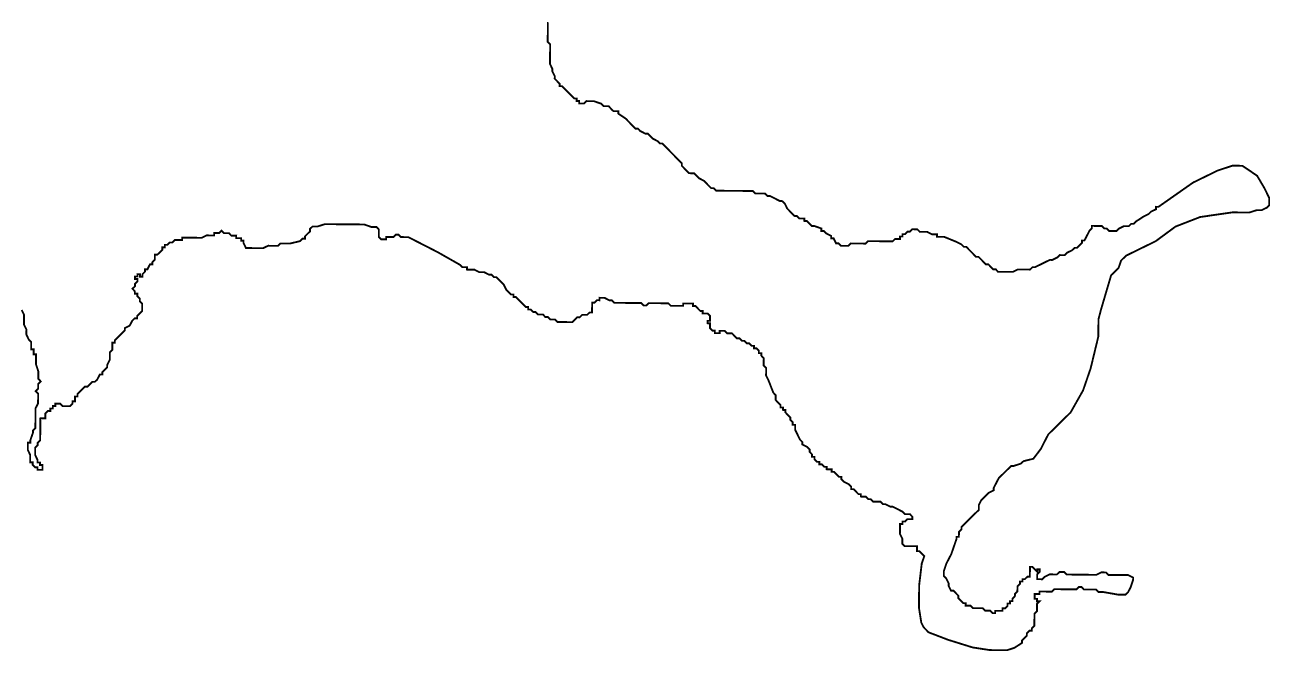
# Model space of a CAD drawing. Header units: metres. Extents: x 290190 to 339802, y 1811045 to 1991312.
# Drawn here: x 320579 to 322619, y 1883341 to 1884368 of the extents above; entities that cross this region are included whole.
import ezdxf

# ---------------------------------------------------------------- set-up
doc = ezdxf.new("R2010")
doc.units = ezdxf.units.M
doc.header["$MEASUREMENT"] = 0
doc.layers.add('HAZARDS LINE', color=1, linetype='Continuous')

msp = doc.modelspace()

# ---------------------------------------------------------------- linework, layer by layer
at = {"layer": 'HAZARDS LINE', "lineweight": 18}
msp.add_lwpolyline([(320574.2, 1883900.1, 3.02, 3.02, 0), (320578.1, 1883892, 3.02, 3.02, 0), (320578.1, 1883884, 3.02, 3.02, 0), (320578, 1883875.9, 3.02, 3.02, 0), (320582, 1883867.8, 3.02, 3.02, 0), (320581.9, 1883863.8, 3.02, 3.02, 0), (320581.9, 1883859.8, 3.02, 3.02, 0), (320585.8, 1883851.7, 3.02, 3.02, 0), (320589.8, 1883847.6, 3.02, 3.02, 0), (320589.8, 1883839.5, 3.02, 3.02, 0), (320589.7, 1883835.5, 3.02, 3.02, 0), (320593.8, 1883835.5, 3.02, 3.02, 0), (320593.7, 1883827.4, 3.02, 3.02, 0), (320597.7, 1883827.4, 3.02, 3.02, 0), (320597.7, 1883823.4, 3.02, 3.02, 0), (320597.6, 1883819.3, 3.02, 3.02, 0), (320597.6, 1883811.3, 3.02, 3.02, 0), (320601.5, 1883799.2, 3.02, 3.02, 0), (320601.5, 1883795.1, 3.02, 3.02, 0), (320601.4, 1883787.1, 3.02, 3.02, 0), (320605.4, 1883783, 3.02, 3.02, 0), (320601.3, 1883779, 3.02, 3.02, 0), (320601.3, 1883775, 3.02, 3.02, 0), (320601.3, 1883771, 3.02, 3.02, 0), (320597.2, 1883767, 3.02, 3.02, 0), (320601.2, 1883762.9, 3.02, 3.02, 0), (320601.1, 1883754.8, 3.02, 3.02, 0), (320601, 1883746.8, 3.02, 3.02, 0), (320596.9, 1883738.8, 3.02, 3.02, 0), (320596.9, 1883730.7, 3.02, 3.02, 0), (320596.8, 1883726.7, 3.02, 3.02, 0), (320596.8, 1883722.6, 3.02, 3.02, 0), (320596.8, 1883718.6, 3.02, 3.02, 0), (320596.7, 1883714.6, 3.02, 3.02, 0), (320596.7, 1883710.6, 3.02, 3.02, 0), (320596.7, 1883706.5, 3.02, 3.02, 0), (320592.6, 1883702.5, 3.02, 3.02, 0), (320592.6, 1883698.5, 3.02, 3.02, 0), (320588.4, 1883686.5, 3.02, 3.02, 0), (320588.4, 1883682.4, 3.02, 3.02, 0), (320584.4, 1883682.5, 3.02, 3.02, 0), (320584.3, 1883674.4, 3.02, 3.02, 0), (320584.3, 1883670.4, 3.02, 3.02, 0), (320588.2, 1883662.3, 3.02, 3.02, 0), (320588.2, 1883658.3, 3.02, 3.02, 0), (320588.2, 1883654.2, 3.02, 3.02, 0), (320588.1, 1883650.2, 3.02, 3.02, 0), (320592.2, 1883650.2, 3.02, 3.02, 0), (320592.1, 1883646.1, 3.02, 3.02, 0), (320596.1, 1883642.1, 3.02, 3.02, 0), (320600.1, 1883642, 3.02, 3.02, 0), (320600.1, 1883638, 3.02, 3.02, 0), (320604.1, 1883638, 3.02, 3.02, 0), (320608.2, 1883637.9, 3.02, 3.02, 0), (320608.2, 1883642, 3.02, 3.02, 0), (320608.2, 1883646, 3.02, 3.02, 0), (320604.2, 1883646, 3.02, 3.02, 0), (320604.2, 1883650.1, 3.02, 3.02, 0), (320600.2, 1883650.1, 3.02, 3.02, 0), (320600.2, 1883654.1, 3.02, 3.02, 0), (320596.3, 1883662.2, 3.02, 3.02, 0), (320596.3, 1883666.3, 3.02, 3.02, 0), (320596.4, 1883670.3, 3.02, 3.02, 0), (320596.4, 1883674.3, 3.02, 3.02, 0), (320600.5, 1883678.3, 3.02, 3.02, 0), (320600.5, 1883682.3, 3.02, 3.02, 0), (320604.5, 1883686.3, 3.02, 3.02, 0), (320604.6, 1883690.4, 3.02, 3.02, 0), (320604.6, 1883694.4, 3.02, 3.02, 0), (320604.7, 1883698.4, 3.02, 3.02, 0), (320604.7, 1883702.4, 3.02, 3.02, 0), (320604.7, 1883706.5, 3.02, 3.02, 0), (320604.8, 1883710.5, 3.02, 3.02, 0), (320604.8, 1883714.5, 3.02, 3.02, 0), (320604.8, 1883718.5, 3.02, 3.02, 0), (320604.9, 1883722.6, 3.02, 3.02, 0), (320608.9, 1883722.5, 3.02, 3.02, 0), (320612.9, 1883722.5, 3.02, 3.02, 0), (320613, 1883726.5, 3.02, 3.02, 0), (320613, 1883730.6, 3.02, 3.02, 0), (320617.1, 1883734.6, 3.02, 3.02, 0), (320621.1, 1883734.5, 3.02, 3.02, 0), (320621.1, 1883738.6, 3.02, 3.02, 0), (320625.1, 1883738.5, 3.02, 3.02, 0), (320625.2, 1883742.5, 3.02, 3.02, 0), (320629.2, 1883742.5, 3.02, 3.02, 0), (320629.2, 1883746.5, 3.02, 3.02, 0), (320633.3, 1883746.5, 3.02, 3.02, 0), (320637.3, 1883746.5, 3.02, 3.02, 0), (320641.3, 1883742.4, 3.02, 3.02, 0), (320645.3, 1883742.4, 3.02, 3.02, 0), (320649.3, 1883742.3, 3.02, 3.02, 0), (320653.4, 1883742.3, 3.02, 3.02, 0), (320657.4, 1883746.3, 3.02, 3.02, 0), (320657.5, 1883750.3, 3.02, 3.02, 0), (320661.5, 1883750.3, 3.02, 3.02, 0), (320661.5, 1883754.3, 3.02, 3.02, 0), (320661.6, 1883758.3, 3.02, 3.02, 0), (320665.6, 1883758.3, 3.02, 3.02, 0), (320665.6, 1883762.3, 3.02, 3.02, 0), (320669.7, 1883766.3, 3.02, 3.02, 0), (320673.8, 1883770.3, 3.02, 3.02, 0), (320677.8, 1883774.3, 3.02, 3.02, 0), (320681.8, 1883774.3, 3.02, 3.02, 0), (320685.9, 1883778.3, 3.02, 3.02, 0), (320690, 1883782.3, 3.02, 3.02, 0), (320694, 1883782.2, 3.02, 3.02, 0), (320698.1, 1883786.2, 3.02, 3.02, 0), (320702.2, 1883794.2, 3.02, 3.02, 0), (320706.2, 1883794.2, 3.02, 3.02, 0), (320706.2, 1883798.2, 3.02, 3.02, 0), (320710.3, 1883802.2, 3.02, 3.02, 0), (320714.3, 1883806.2, 3.02, 3.02, 0), (320714.4, 1883810.3, 3.02, 3.02, 0), (320718.5, 1883818.3, 3.02, 3.02, 0), (320718.5, 1883822.3, 3.02, 3.02, 0), (320718.5, 1883826.3, 3.02, 3.02, 0), (320718.6, 1883830.4, 3.02, 3.02, 0), (320722.6, 1883834.4, 3.02, 3.02, 0), (320722.7, 1883838.4, 3.02, 3.02, 0), (320722.7, 1883842.4, 3.02, 3.02, 0), (320722.8, 1883846.4, 3.02, 3.02, 0), (320726.8, 1883846.4, 3.02, 3.02, 0), (320726.8, 1883850.4, 3.02, 3.02, 0), (320730.9, 1883854.4, 3.02, 3.02, 0), (320734.9, 1883858.4, 3.02, 3.02, 0), (320739, 1883862.4, 3.02, 3.02, 0), (320743.1, 1883866.4, 3.02, 3.02, 0), (320743.1, 1883870.4, 3.02, 3.02, 0), (320751.2, 1883874.4, 3.02, 3.02, 0), (320755.3, 1883882.4, 3.02, 3.02, 0), (320759.4, 1883886.4, 3.02, 3.02, 0), (320763.4, 1883886.4, 3.02, 3.02, 0), (320763.4, 1883890.4, 3.02, 3.02, 0), (320771.5, 1883898.4, 3.02, 3.02, 0), (320771.6, 1883902.4, 3.02, 3.02, 0), (320771.6, 1883906.4, 3.02, 3.02, 0), (320771.6, 1883910.5, 3.02, 3.02, 0), (320767.7, 1883914.5, 3.02, 3.02, 0), (320767.7, 1883918.6, 3.02, 3.02, 0), (320763.7, 1883922.6, 3.02, 3.02, 0), (320763.7, 1883926.7, 3.02, 3.02, 0), (320759.7, 1883926.7, 3.02, 3.02, 0), (320759.7, 1883930.7, 3.02, 3.02, 0), (320755.7, 1883934.8, 3.02, 3.02, 0), (320759.8, 1883938.8, 3.02, 3.02, 0), (320759.8, 1883942.8, 3.02, 3.02, 0), (320763.9, 1883946.8, 3.02, 3.02, 0), (320763.9, 1883950.8, 3.02, 3.02, 0), (320759.9, 1883950.9, 3.02, 3.02, 0), (320759.9, 1883954.9, 3.02, 3.02, 0), (320764, 1883954.9, 3.02, 3.02, 0), (320764, 1883958.9, 3.02, 3.02, 0), (320768, 1883958.8, 3.02, 3.02, 0), (320768, 1883954.8, 3.02, 3.02, 0), (320772, 1883954.8, 3.02, 3.02, 0), (320772.1, 1883958.8, 3.02, 3.02, 0), (320776.1, 1883962.8, 3.02, 3.02, 0), (320776.2, 1883966.8, 3.02, 3.02, 0), (320780.2, 1883966.8, 3.02, 3.02, 0), (320784.3, 1883974.8, 3.02, 3.02, 0), (320788.3, 1883974.8, 3.02, 3.02, 0), (320788.4, 1883978.8, 3.02, 3.02, 0), (320792.4, 1883982.8, 3.02, 3.02, 0), (320792.4, 1883986.8, 3.02, 3.02, 0), (320792.5, 1883990.9, 3.02, 3.02, 0), (320796.5, 1883990.8, 3.02, 3.02, 0), (320800.6, 1883994.8, 3.02, 3.02, 0), (320804.6, 1883998.8, 3.02, 3.02, 0), (320804.7, 1884002.8, 3.02, 3.02, 0), (320808.7, 1884002.8, 3.02, 3.02, 0), (320808.7, 1884006.8, 3.02, 3.02, 0), (320812.8, 1884006.8, 3.02, 3.02, 0), (320816.8, 1884010.8, 3.02, 3.02, 0), (320820.9, 1884010.8, 3.02, 3.02, 0), (320824.9, 1884014.8, 3.02, 3.02, 0), (320828.9, 1884014.7, 3.02, 3.02, 0), (320833, 1884014.7, 3.02, 3.02, 0), (320837, 1884014.7, 3.02, 3.02, 0), (320837, 1884018.7, 3.02, 3.02, 0), (320841.1, 1884018.6, 3.02, 3.02, 0), (320845.1, 1884018.6, 3.02, 3.02, 0), (320853.1, 1884018.5, 3.02, 3.02, 0), (320857.2, 1884018.5, 3.02, 3.02, 0), (320861.2, 1884018.5, 3.02, 3.02, 0), (320865.2, 1884018.4, 3.02, 3.02, 0), (320869.3, 1884018.4, 3.02, 3.02, 0), (320877.3, 1884022.4, 3.02, 3.02, 0), (320881.4, 1884022.3, 3.02, 3.02, 0), (320885.4, 1884022.3, 3.02, 3.02, 0), (320889.4, 1884022.3, 3.02, 3.02, 0), (320889.5, 1884026.3, 3.02, 3.02, 0), (320893.5, 1884026.2, 3.02, 3.02, 0), (320897.5, 1884026.2, 3.02, 3.02, 0), (320901.6, 1884030.2, 3.02, 3.02, 0), (320905.6, 1884026.1, 3.02, 3.02, 0), (320909.6, 1884026.1, 3.02, 3.02, 0), (320913.6, 1884026.1, 3.02, 3.02, 0), (320917.6, 1884022, 3.02, 3.02, 0), (320921.7, 1884022, 3.02, 3.02, 0), (320925.7, 1884021.9, 3.02, 3.02, 0), (320925.6, 1884017.9, 3.02, 3.02, 0), (320929.7, 1884017.9, 3.02, 3.02, 0), (320933.7, 1884017.8, 3.02, 3.02, 0), (320933.7, 1884013.8, 3.02, 3.02, 0), (320937.7, 1884013.8, 3.02, 3.02, 0), (320937.7, 1884009.7, 3.02, 3.02, 0), (320941.6, 1884001.7, 3.02, 3.02, 0), (320945.6, 1884001.6, 3.02, 3.02, 0), (320969.8, 1884001.4, 3.02, 3.02, 0), (320977.9, 1884005.4, 3.02, 3.02, 0), (320994, 1884005.2, 3.02, 3.02, 0), (320998.1, 1884009.2, 3.02, 3.02, 0), (321010.2, 1884009.1, 3.02, 3.02, 0), (321014.2, 1884009.1, 3.02, 3.02, 0), (321030.3, 1884013, 3.02, 3.02, 0), (321034.4, 1884017, 3.02, 3.02, 0), (321038.4, 1884016.9, 3.02, 3.02, 0), (321038.5, 1884021, 3.02, 3.02, 0), (321042.5, 1884025, 3.02, 3.02, 0), (321046.6, 1884028.9, 3.02, 3.02, 0), (321046.6, 1884033, 3.02, 3.02, 0), (321050.7, 1884037, 3.02, 3.02, 0), (321058.7, 1884036.9, 3.02, 3.02, 0), (321070.9, 1884040.8, 3.02, 3.02, 0), (321095, 1884040.6, 3.02, 3.02, 0), (321111.1, 1884040.5, 3.02, 3.02, 0), (321135.3, 1884040.3, 3.02, 3.02, 0), (321147.3, 1884036.1, 3.02, 3.02, 0), (321155.4, 1884036.1, 3.02, 3.02, 0), (321159.4, 1884032, 3.02, 3.02, 0), (321159.4, 1884028, 3.02, 3.02, 0), (321159.3, 1884023.9, 3.02, 3.02, 0), (321159.3, 1884019.9, 3.02, 3.02, 0), (321163.3, 1884015.8, 3.02, 3.02, 0), (321167.3, 1884015.8, 3.02, 3.02, 0), (321171.3, 1884015.8, 3.02, 3.02, 0), (321171.4, 1884019.8, 3.02, 3.02, 0), (321175.4, 1884019.8, 3.02, 3.02, 0), (321179.4, 1884019.7, 3.02, 3.02, 0), (321183.5, 1884019.7, 3.02, 3.02, 0), (321187.5, 1884023.7, 3.02, 3.02, 0), (321191.5, 1884023.7, 3.02, 3.02, 0), (321195.5, 1884019.6, 3.02, 3.02, 0), (321199.6, 1884019.6, 3.02, 3.02, 0), (321203.6, 1884019.5, 3.02, 3.02, 0), (321207.6, 1884019.5, 3.02, 3.02, 0), (321223.7, 1884011.3, 3.02, 3.02, 0), (321239.7, 1884003.1, 3.02, 3.02, 0), (321255.7, 1883994.9, 3.02, 3.02, 0), (321291.8, 1883974.4, 3.02, 3.02, 0), (321295.8, 1883970.4, 3.02, 3.02, 0), (321299.8, 1883970.3, 3.02, 3.02, 0), (321303.9, 1883970.3, 3.02, 3.02, 0), (321303.8, 1883966.3, 3.02, 3.02, 0), (321307.9, 1883966.2, 3.02, 3.02, 0), (321315.9, 1883966.2, 3.02, 3.02, 0), (321323.9, 1883962.1, 3.02, 3.02, 0), (321332, 1883962, 3.02, 3.02, 0), (321340, 1883957.9, 3.02, 3.02, 0), (321344, 1883957.9, 3.02, 3.02, 0), (321348, 1883953.8, 3.02, 3.02, 0), (321352.1, 1883953.8, 3.02, 3.02, 0), (321356, 1883949.7, 3.02, 3.02, 0), (321360, 1883945.6, 3.02, 3.02, 0), (321364, 1883941.6, 3.02, 3.02, 0), (321368, 1883933.5, 3.02, 3.02, 0), (321372, 1883929.4, 3.02, 3.02, 0), (321376, 1883925.4, 3.02, 3.02, 0), (321380, 1883925.3, 3.02, 3.02, 0), (321380, 1883921.3, 3.02, 3.02, 0), (321384, 1883921.3, 3.02, 3.02, 0), (321388, 1883917.2, 3.02, 3.02, 0), (321392, 1883913.1, 3.02, 3.02, 0), (321396, 1883909.1, 3.02, 3.02, 0), (321400, 1883905, 3.02, 3.02, 0), (321404, 1883905, 3.02, 3.02, 0), (321404, 1883900.9, 3.02, 3.02, 0), (321408, 1883900.9, 3.02, 3.02, 0), (321412, 1883896.9, 3.02, 3.02, 0), (321416, 1883896.8, 3.02, 3.02, 0), (321420, 1883892.8, 3.02, 3.02, 0), (321424, 1883892.7, 3.02, 3.02, 0), (321428.1, 1883892.7, 3.02, 3.02, 0), (321432, 1883888.6, 3.02, 3.02, 0), (321436.1, 1883888.6, 3.02, 3.02, 0), (321440.1, 1883884.5, 3.02, 3.02, 0), (321444.1, 1883884.5, 3.02, 3.02, 0), (321448.1, 1883884.5, 3.02, 3.02, 0), (321452.1, 1883880.4, 3.02, 3.02, 0), (321456.1, 1883880.4, 3.02, 3.02, 0), (321460.2, 1883880.3, 3.02, 3.02, 0), (321464.2, 1883880.3, 3.02, 3.02, 0), (321468.2, 1883880.2, 3.02, 3.02, 0), (321472.3, 1883880.2, 3.02, 3.02, 0), (321476.3, 1883880.2, 3.02, 3.02, 0), (321480.3, 1883884.2, 3.02, 3.02, 0), (321484.4, 1883888.2, 3.02, 3.02, 0), (321488.4, 1883888.1, 3.02, 3.02, 0), (321492.5, 1883892.1, 3.02, 3.02, 0), (321496.5, 1883892.1, 3.02, 3.02, 0), (321500.6, 1883892.1, 3.02, 3.02, 0), (321504.6, 1883896, 3.02, 3.02, 0), (321508.6, 1883896, 3.02, 3.02, 0), (321508.7, 1883900, 3.02, 3.02, 0), (321508.7, 1883904.1, 3.02, 3.02, 0), (321508.8, 1883908.1, 3.02, 3.02, 0), (321508.8, 1883912.1, 3.02, 3.02, 0), (321512.8, 1883912.1, 3.02, 3.02, 0), (321516.9, 1883916.1, 3.02, 3.02, 0), (321520.9, 1883916, 3.02, 3.02, 0), (321520.9, 1883920.1, 3.02, 3.02, 0), (321525, 1883920, 3.02, 3.02, 0), (321529, 1883920, 3.02, 3.02, 0), (321537, 1883915.9, 3.02, 3.02, 0), (321541, 1883915.9, 3.02, 3.02, 0), (321545, 1883911.8, 3.02, 3.02, 0), (321549.1, 1883911.8, 3.02, 3.02, 0), (321553.1, 1883911.7, 3.02, 3.02, 0), (321557.1, 1883911.7, 3.02, 3.02, 0), (321561.1, 1883911.7, 3.02, 3.02, 0), (321565.2, 1883911.6, 3.02, 3.02, 0), (321573.2, 1883911.6, 3.02, 3.02, 0), (321581.3, 1883911.5, 3.02, 3.02, 0), (321589.3, 1883911.4, 3.02, 3.02, 0), (321593.3, 1883907.4, 3.02, 3.02, 0), (321597.4, 1883907.3, 3.02, 3.02, 0), (321601.4, 1883911.3, 3.02, 3.02, 0), (321609.5, 1883911.2, 3.02, 3.02, 0), (321613.5, 1883911.2, 3.02, 3.02, 0), (321617.5, 1883911.2, 3.02, 3.02, 0), (321621.6, 1883911.1, 3.02, 3.02, 0), (321625.6, 1883911.1, 3.02, 3.02, 0), (321633.6, 1883911, 3.02, 3.02, 0), (321637.6, 1883907, 3.02, 3.02, 0), (321641.7, 1883906.9, 3.02, 3.02, 0), (321645.7, 1883906.9, 3.02, 3.02, 0), (321649.7, 1883906.9, 3.02, 3.02, 0), (321653.7, 1883906.8, 3.02, 3.02, 0), (321657.8, 1883906.8, 3.02, 3.02, 0), (321657.8, 1883910.8, 3.02, 3.02, 0), (321661.8, 1883910.8, 3.02, 3.02, 0), (321669.9, 1883910.7, 3.02, 3.02, 0), (321673.9, 1883910.7, 3.02, 3.02, 0), (321673.9, 1883906.7, 3.02, 3.02, 0), (321677.9, 1883906.6, 3.02, 3.02, 0), (321681.9, 1883902.6, 3.02, 3.02, 0), (321685.9, 1883898.5, 3.02, 3.02, 0), (321689.9, 1883898.5, 3.02, 3.02, 0), (321689.9, 1883894.4, 3.02, 3.02, 0), (321693.9, 1883894.4, 3.02, 3.02, 0), (321697.9, 1883894.4, 3.02, 3.02, 0), (321701.9, 1883890.3, 3.02, 3.02, 0), (321701.9, 1883886.3, 3.02, 3.02, 0), (321701.9, 1883882.2, 3.02, 3.02, 0), (321697.8, 1883882.3, 3.02, 3.02, 0), (321697.8, 1883878.3, 3.02, 3.02, 0), (321701.8, 1883878.2, 3.02, 3.02, 0), (321701.8, 1883874.2, 3.02, 3.02, 0), (321701.8, 1883870.2, 3.02, 3.02, 0), (321705.8, 1883866.1, 3.02, 3.02, 0), (321709.8, 1883866.1, 3.02, 3.02, 0), (321709.8, 1883862, 3.02, 3.02, 0), (321713.8, 1883862, 3.02, 3.02, 0), (321717.8, 1883862, 3.02, 3.02, 0), (321717.8, 1883866, 3.02, 3.02, 0), (321721.9, 1883866, 3.02, 3.02, 0), (321725.9, 1883865.9, 3.02, 3.02, 0), (321729.9, 1883861.9, 3.02, 3.02, 0), (321733.9, 1883861.8, 3.02, 3.02, 0), (321737.9, 1883861.8, 3.02, 3.02, 0), (321741.9, 1883857.7, 3.02, 3.02, 0), (321745.9, 1883853.7, 3.02, 3.02, 0), (321750, 1883853.6, 3.02, 3.02, 0), (321754, 1883849.6, 3.02, 3.02, 0), (321758, 1883849.5, 3.02, 3.02, 0), (321762, 1883845.5, 3.02, 3.02, 0), (321766, 1883845.4, 3.02, 3.02, 0), (321770, 1883841.4, 3.02, 3.02, 0), (321774, 1883841.3, 3.02, 3.02, 0), (321774, 1883837.3, 3.02, 3.02, 0), (321778, 1883837.3, 3.02, 3.02, 0), (321782, 1883833.2, 3.02, 3.02, 0), (321782, 1883829.2, 3.02, 3.02, 0), (321786, 1883829.1, 3.02, 3.02, 0), (321786, 1883825.1, 3.02, 3.02, 0), (321790, 1883821, 3.02, 3.02, 0), (321789.9, 1883817, 3.02, 3.02, 0), (321789.9, 1883813, 3.02, 3.02, 0), (321789.8, 1883809, 3.02, 3.02, 0), (321793.8, 1883804.9, 3.02, 3.02, 0), (321793.8, 1883800.9, 3.02, 3.02, 0), (321793.8, 1883796.8, 3.02, 3.02, 0), (321793.7, 1883792.8, 3.02, 3.02, 0), (321797.7, 1883784.7, 3.02, 3.02, 0), (321805.6, 1883764.5, 3.02, 3.02, 0), (321809.6, 1883760.4, 3.02, 3.02, 0), (321809.5, 1883756.4, 3.02, 3.02, 0), (321809.5, 1883752.4, 3.02, 3.02, 0), (321813.5, 1883748.3, 3.02, 3.02, 0), (321817.5, 1883744.3, 3.02, 3.02, 0), (321817.4, 1883740.2, 3.02, 3.02, 0), (321821.5, 1883740.2, 3.02, 3.02, 0), (321821.4, 1883736.2, 3.02, 3.02, 0), (321825.5, 1883736.1, 3.02, 3.02, 0), (321825.4, 1883732.1, 3.02, 3.02, 0), (321833.4, 1883724, 3.02, 3.02, 0), (321833.4, 1883720, 3.02, 3.02, 0), (321837.4, 1883715.9, 3.02, 3.02, 0), (321837.3, 1883711.9, 3.02, 3.02, 0), (321841.4, 1883711.8, 3.02, 3.02, 0), (321841.3, 1883707.8, 3.02, 3.02, 0), (321841.3, 1883703.8, 3.02, 3.02, 0), (321845.3, 1883695.7, 3.02, 3.02, 0), (321849.2, 1883687.6, 3.02, 3.02, 0), (321853.2, 1883683.5, 3.02, 3.02, 0), (321853.2, 1883679.5, 3.02, 3.02, 0), (321861.2, 1883675.4, 3.02, 3.02, 0), (321865.2, 1883671.3, 3.02, 3.02, 0), (321865.2, 1883667.3, 3.02, 3.02, 0), (321869.1, 1883663.2, 3.02, 3.02, 0), (321869.1, 1883659.2, 3.02, 3.02, 0), (321873.1, 1883659.2, 3.02, 3.02, 0), (321873.1, 1883655.2, 3.02, 3.02, 0), (321877.1, 1883651.1, 3.02, 3.02, 0), (321881.1, 1883651.1, 3.02, 3.02, 0), (321881.1, 1883647, 3.02, 3.02, 0), (321885.1, 1883647, 3.02, 3.02, 0), (321889.1, 1883642.9, 3.02, 3.02, 0), (321893.1, 1883642.9, 3.02, 3.02, 0), (321893.1, 1883638.9, 3.02, 3.02, 0), (321897.1, 1883638.8, 3.02, 3.02, 0), (321901.2, 1883638.8, 3.02, 3.02, 0), (321901.1, 1883634.8, 3.02, 3.02, 0), (321905.1, 1883634.7, 3.02, 3.02, 0), (321909.1, 1883630.7, 3.02, 3.02, 0), (321913.1, 1883626.6, 3.02, 3.02, 0), (321917.2, 1883626.6, 3.02, 3.02, 0), (321917.1, 1883622.5, 3.02, 3.02, 0), (321921.1, 1883618.5, 3.02, 3.02, 0), (321929.1, 1883614.4, 3.02, 3.02, 0), (321933.1, 1883610.3, 3.02, 3.02, 0), (321933.1, 1883606.3, 3.02, 3.02, 0), (321937.1, 1883606.3, 3.02, 3.02, 0), (321941.1, 1883602.2, 3.02, 3.02, 0), (321945.1, 1883598.1, 3.02, 3.02, 0), (321949.1, 1883598.1, 3.02, 3.02, 0), (321949.1, 1883594.1, 3.02, 3.02, 0), (321953.1, 1883594, 3.02, 3.02, 0), (321957.2, 1883594, 3.02, 3.02, 0), (321961.1, 1883589.9, 3.02, 3.02, 0), (321965.2, 1883589.9, 3.02, 3.02, 0), (321969.2, 1883585.8, 3.02, 3.02, 0), (321973.2, 1883585.8, 3.02, 3.02, 0), (321977.2, 1883585.8, 3.02, 3.02, 0), (321981.3, 1883585.7, 3.02, 3.02, 0), (321985.2, 1883581.7, 3.02, 3.02, 0), (321989.3, 1883581.6, 3.02, 3.02, 0), (321997.3, 1883577.5, 3.02, 3.02, 0), (322001.3, 1883577.5, 3.02, 3.02, 0), (322009.3, 1883573.4, 3.02, 3.02, 0), (322017.4, 1883569.3, 3.02, 3.02, 0), (322021.4, 1883565.2, 3.02, 3.02, 0), (322025.4, 1883565.2, 3.02, 3.02, 0), (322029.4, 1883565.2, 3.02, 3.02, 0), (322033.4, 1883561.1, 3.02, 3.02, 0), (322033.4, 1883557.1, 3.02, 3.02, 0), (322029.3, 1883557.1, 3.02, 3.02, 0), (322025.3, 1883557.1, 3.02, 3.02, 0), (322021.3, 1883553.1, 3.02, 3.02, 0), (322017.2, 1883553.2, 3.02, 3.02, 0), (322017.2, 1883549.2, 3.02, 3.02, 0), (322013.2, 1883549.2, 3.02, 3.02, 0), (322013.1, 1883545.2, 3.02, 3.02, 0), (322013.1, 1883541.1, 3.02, 3.02, 0), (322013.1, 1883537.1, 3.02, 3.02, 0), (322013, 1883533.1, 3.02, 3.02, 0), (322017, 1883525, 3.02, 3.02, 0), (322016.9, 1883521, 3.02, 3.02, 0), (322016.9, 1883516.9, 3.02, 3.02, 0), (322020.9, 1883512.9, 3.02, 3.02, 0), (322024.9, 1883512.8, 3.02, 3.02, 0), (322033, 1883512.8, 3.02, 3.02, 0), (322037, 1883512.7, 3.02, 3.02, 0), (322041, 1883512.7, 3.02, 3.02, 0), (322041, 1883508.7, 3.02, 3.02, 0), (322041, 1883504.6, 3.02, 3.02, 0), (322045, 1883504.6, 3.02, 3.02, 0), (322053, 1883496.5, 3.02, 3.02, 0), (322048.8, 1883484.4, 3.02, 3.02, 0), (322044.5, 1883448.2, 3.02, 3.02, 0), (322044.4, 1883432.1, 3.02, 3.02, 0), (322044.2, 1883411.9, 3.02, 3.02, 0), (322048, 1883387.7, 3.02, 3.02, 0), (322052, 1883379.7, 3.02, 3.02, 0), (322060, 1883371.5, 3.02, 3.02, 0), (322092.1, 1883359.2, 3.02, 3.02, 0), (322132.2, 1883346.7, 3.02, 3.02, 0), (322160.4, 1883342.4, 3.02, 3.02, 0), (322176.5, 1883342.3, 3.02, 3.02, 0), (322188.6, 1883342.2, 3.02, 3.02, 0), (322200.7, 1883346.1, 3.02, 3.02, 0), (322212.9, 1883354.1, 3.02, 3.02, 0), (322212.9, 1883358.1, 3.02, 3.02, 0), (322217, 1883362.1, 3.02, 3.02, 0), (322221, 1883366.1, 3.02, 3.02, 0), (322221.1, 1883370.1, 3.02, 3.02, 0), (322225.1, 1883374.1, 3.02, 3.02, 0), (322229.2, 1883374.1, 3.02, 3.02, 0), (322229.2, 1883378.1, 3.02, 3.02, 0), (322233.2, 1883382.1, 3.02, 3.02, 0), (322233.3, 1883386.1, 3.02, 3.02, 0), (322233.3, 1883390.2, 3.02, 3.02, 0), (322233.4, 1883394.2, 3.02, 3.02, 0), (322233.4, 1883398.2, 3.02, 3.02, 0), (322233.4, 1883402.2, 3.02, 3.02, 0), (322237.5, 1883406.2, 3.02, 3.02, 0), (322237.5, 1883410.3, 3.02, 3.02, 0), (322237.6, 1883414.3, 3.02, 3.02, 0), (322237.6, 1883418.3, 3.02, 3.02, 0), (322241.7, 1883422.3, 3.02, 3.02, 0), (322237.6, 1883422.4, 3.02, 3.02, 0), (322237.7, 1883426.4, 3.02, 3.02, 0), (322233.6, 1883426.4, 3.02, 3.02, 0), (322233.7, 1883430.4, 3.02, 3.02, 0), (322233.7, 1883434.5, 3.02, 3.02, 0), (322237.7, 1883434.4, 3.02, 3.02, 0), (322241.8, 1883434.4, 3.02, 3.02, 0), (322241.8, 1883438.4, 3.02, 3.02, 0), (322245.8, 1883438.4, 3.02, 3.02, 0), (322253.9, 1883438.3, 3.02, 3.02, 0), (322257.9, 1883438.3, 3.02, 3.02, 0), (322261.9, 1883438.3, 3.02, 3.02, 0), (322266, 1883442.2, 3.02, 3.02, 0), (322274.1, 1883442.2, 3.02, 3.02, 0), (322278.1, 1883442.1, 3.02, 3.02, 0), (322282.1, 1883442.1, 3.02, 3.02, 0), (322286.1, 1883442.1, 3.02, 3.02, 0), (322290.2, 1883442, 3.02, 3.02, 0), (322294.2, 1883442, 3.02, 3.02, 0), (322298.2, 1883442, 3.02, 3.02, 0), (322302.2, 1883441.9, 3.02, 3.02, 0), (322306.3, 1883445.9, 3.02, 3.02, 0), (322310.3, 1883445.9, 3.02, 3.02, 0), (322314.3, 1883441.8, 3.02, 3.02, 0), (322318.4, 1883441.8, 3.02, 3.02, 0), (322326.4, 1883441.7, 3.02, 3.02, 0), (322330.4, 1883441.7, 3.02, 3.02, 0), (322334.5, 1883441.7, 3.02, 3.02, 0), (322338.5, 1883437.6, 3.02, 3.02, 0), (322346.5, 1883437.5, 3.02, 3.02, 0), (322370.6, 1883433.3, 3.02, 3.02, 0), (322382.7, 1883433.2, 3.02, 3.02, 0), (322386.8, 1883437.2, 3.02, 3.02, 0), (322390.9, 1883445.2, 3.02, 3.02, 0), (322395, 1883457.2, 3.02, 3.02, 0), (322395.1, 1883461.3, 3.02, 3.02, 0), (322387, 1883465.4, 3.02, 3.02, 0), (322354.8, 1883465.6, 3.02, 3.02, 0), (322350.8, 1883469.7, 3.02, 3.02, 0), (322342.8, 1883469.8, 3.02, 3.02, 0), (322334.7, 1883465.8, 3.02, 3.02, 0), (322330.6, 1883465.9, 3.02, 3.02, 0), (322326.6, 1883465.9, 3.02, 3.02, 0), (322322.6, 1883465.9, 3.02, 3.02, 0), (322318.6, 1883466, 3.02, 3.02, 0), (322314.5, 1883466, 3.02, 3.02, 0), (322310.5, 1883466, 3.02, 3.02, 0), (322306.5, 1883466.1, 3.02, 3.02, 0), (322302.5, 1883466.1, 3.02, 3.02, 0), (322298.4, 1883466.1, 3.02, 3.02, 0), (322294.4, 1883466.2, 3.02, 3.02, 0), (322290.4, 1883466.2, 3.02, 3.02, 0), (322286.3, 1883466.2, 3.02, 3.02, 0), (322282.4, 1883470.3, 3.02, 3.02, 0), (322278.3, 1883470.3, 3.02, 3.02, 0), (322274.3, 1883470.4, 3.02, 3.02, 0), (322270.2, 1883466.4, 3.02, 3.02, 0), (322266.2, 1883466.4, 3.02, 3.02, 0), (322262.2, 1883466.5, 3.02, 3.02, 0), (322258.1, 1883466.5, 3.02, 3.02, 0), (322250.1, 1883462.5, 3.02, 3.02, 0), (322246, 1883458.5, 3.02, 3.02, 0), (322242, 1883458.6, 3.02, 3.02, 0), (322237.9, 1883458.6, 3.02, 3.02, 0), (322238, 1883462.6, 3.02, 3.02, 0), (322238, 1883466.7, 3.02, 3.02, 0), (322242.1, 1883470.7, 3.02, 3.02, 0), (322242.1, 1883474.7, 3.02, 3.02, 0), (322238.1, 1883474.7, 3.02, 3.02, 0), (322238, 1883470.7, 3.02, 3.02, 0), (322234.1, 1883474.8, 3.02, 3.02, 0), (322230.1, 1883478.8, 3.02, 3.02, 0), (322226, 1883478.9, 3.02, 3.02, 0), (322226, 1883474.8, 3.02, 3.02, 0), (322226, 1883470.8, 3.02, 3.02, 0), (322225.9, 1883466.8, 3.02, 3.02, 0), (322225.9, 1883462.7, 3.02, 3.02, 0), (322221.9, 1883462.8, 3.02, 3.02, 0), (322217.8, 1883458.8, 3.02, 3.02, 0), (322213.8, 1883458.8, 3.02, 3.02, 0), (322213.7, 1883454.8, 3.02, 3.02, 0), (322209.7, 1883454.8, 3.02, 3.02, 0), (322209.7, 1883450.8, 3.02, 3.02, 0), (322205.6, 1883446.8, 3.02, 3.02, 0), (322205.5, 1883438.7, 3.02, 3.02, 0), (322201.5, 1883434.8, 3.02, 3.02, 0), (322201.4, 1883430.7, 3.02, 3.02, 0), (322197.4, 1883426.7, 3.02, 3.02, 0), (322197.3, 1883422.7, 3.02, 3.02, 0), (322193.3, 1883422.7, 3.02, 3.02, 0), (322193.3, 1883418.7, 3.02, 3.02, 0), (322189.3, 1883418.7, 3.02, 3.02, 0), (322189.2, 1883414.7, 3.02, 3.02, 0), (322185.2, 1883410.7, 3.02, 3.02, 0), (322181.1, 1883410.8, 3.02, 3.02, 0), (322181.1, 1883406.7, 3.02, 3.02, 0), (322177.1, 1883406.8, 3.02, 3.02, 0), (322173, 1883406.8, 3.02, 3.02, 0), (322169, 1883406.8, 3.02, 3.02, 0), (322169, 1883402.8, 3.02, 3.02, 0), (322165, 1883402.8, 3.02, 3.02, 0), (322161, 1883406.9, 3.02, 3.02, 0), (322156.9, 1883406.9, 3.02, 3.02, 0), (322152.9, 1883407, 3.02, 3.02, 0), (322148.9, 1883411, 3.02, 3.02, 0), (322144.9, 1883411.1, 3.02, 3.02, 0), (322140.9, 1883411.1, 3.02, 3.02, 0), (322136.8, 1883411.1, 3.02, 3.02, 0), (322132.8, 1883411.2, 3.02, 3.02, 0), (322128.8, 1883415.2, 3.02, 3.02, 0), (322124.8, 1883415.3, 3.02, 3.02, 0), (322120.8, 1883415.3, 3.02, 3.02, 0), (322120.8, 1883419.3, 3.02, 3.02, 0), (322116.8, 1883419.4, 3.02, 3.02, 0), (322112.8, 1883423.4, 3.02, 3.02, 0), (322108.8, 1883427.5, 3.02, 3.02, 0), (322108.8, 1883431.5, 3.02, 3.02, 0), (322104.8, 1883435.6, 3.02, 3.02, 0), (322100.8, 1883439.7, 3.02, 3.02, 0), (322096.8, 1883439.7, 3.02, 3.02, 0), (322092.8, 1883447.8, 3.02, 3.02, 0), (322092.9, 1883451.8, 3.02, 3.02, 0), (322088.9, 1883459.9, 3.02, 3.02, 0), (322084.9, 1883464, 3.02, 3.02, 0), (322085, 1883468, 3.02, 3.02, 0), (322085, 1883472, 3.02, 3.02, 0), (322089.1, 1883484.1, 3.02, 3.02, 0), (322097.3, 1883500.1, 3.02, 3.02, 0), (322105.6, 1883524.2, 3.02, 3.02, 0), (322105.6, 1883528.2, 3.02, 3.02, 0), (322109.6, 1883528.2, 3.02, 3.02, 0), (322109.7, 1883532.2, 3.02, 3.02, 0), (322109.7, 1883536.3, 3.02, 3.02, 0), (322113.8, 1883540.3, 3.02, 3.02, 0), (322113.8, 1883544.3, 3.02, 3.02, 0), (322117.9, 1883548.3, 3.02, 3.02, 0), (322126, 1883556.3, 3.02, 3.02, 0), (322134.1, 1883564.3, 3.02, 3.02, 0), (322142.3, 1883572.2, 3.02, 3.02, 0), (322142.3, 1883580.3, 3.02, 3.02, 0), (322146.4, 1883588.3, 3.02, 3.02, 0), (322150.5, 1883592.3, 3.02, 3.02, 0), (322154.5, 1883596.3, 3.02, 3.02, 0), (322158.6, 1883600.3, 3.02, 3.02, 0), (322166.7, 1883604.3, 3.02, 3.02, 0), (322166.7, 1883608.3, 3.02, 3.02, 0), (322170.8, 1883616.3, 3.02, 3.02, 0), (322174.9, 1883624.3, 3.02, 3.02, 0), (322183.1, 1883632.3, 3.02, 3.02, 0), (322187.1, 1883636.3, 3.02, 3.02, 0), (322195.2, 1883644.3, 3.02, 3.02, 0), (322199.3, 1883644.3, 3.02, 3.02, 0), (322211.4, 1883648.2, 3.02, 3.02, 0), (322215.5, 1883652.2, 3.02, 3.02, 0), (322231.6, 1883656.1, 3.02, 3.02, 0), (322243.8, 1883672.1, 3.02, 3.02, 0), (322256.1, 1883696.1, 3.02, 3.02, 0), (322276.4, 1883716.1, 3.02, 3.02, 0), (322292.7, 1883732.1, 3.02, 3.02, 0), (322313.1, 1883768.2, 3.02, 3.02, 0), (322325.5, 1883804.3, 3.02, 3.02, 0), (322338.1, 1883856.6, 3.02, 3.02, 0), (322338.3, 1883884.8, 3.02, 3.02, 0), (322342.5, 1883900.8, 3.02, 3.02, 0), (322350.8, 1883929, 3.02, 3.02, 0), (322359.1, 1883957.1, 3.02, 3.02, 0), (322371.3, 1883969.1, 3.02, 3.02, 0), (322375.4, 1883981.1, 3.02, 3.02, 0), (322383.5, 1883989.1, 3.02, 3.02, 0), (322432.1, 1884012.9, 3.02, 3.02, 0), (322464.5, 1884036.8, 3.02, 3.02, 0), (322504.9, 1884052.5, 3.02, 3.02, 0), (322557.4, 1884060.1, 3.02, 3.02, 0), (322585.5, 1884059.9, 3.02, 3.02, 0), (322597.7, 1884063.8, 3.02, 3.02, 0), (322605.7, 1884063.7, 3.02, 3.02, 0), (322613.8, 1884067.7, 3.02, 3.02, 0), (322617.9, 1884071.7, 3.02, 3.02, 0), (322617.9, 1884075.7, 3.02, 3.02, 0), (322618, 1884083.8, 3.02, 3.02, 0), (322610.1, 1884100, 3.02, 3.02, 0), (322598.2, 1884120.2, 3.02, 3.02, 0), (322586.1, 1884128.4, 3.02, 3.02, 0), (322574.1, 1884136.5, 3.02, 3.02, 0), (322558, 1884136.7, 3.02, 3.02, 0), (322533.8, 1884128.8, 3.02, 3.02, 0), (322509.5, 1884116.9, 3.02, 3.02, 0), (322493.3, 1884109, 3.02, 3.02, 0), (322436.6, 1884069.2, 3.02, 3.02, 0), (322432.6, 1884069.3, 3.02, 3.02, 0), (322432.5, 1884065.2, 3.02, 3.02, 0), (322424.4, 1884061.3, 3.02, 3.02, 0), (322420.4, 1884057.3, 3.02, 3.02, 0), (322412.3, 1884053.3, 3.02, 3.02, 0), (322400.1, 1884045.4, 3.02, 3.02, 0), (322396.1, 1884041.4, 3.02, 3.02, 0), (322392, 1884041.4, 3.02, 3.02, 0), (322388, 1884037.4, 3.02, 3.02, 0), (322384, 1884037.5, 3.02, 3.02, 0), (322379.9, 1884037.5, 3.02, 3.02, 0), (322371.8, 1884033.5, 3.02, 3.02, 0), (322367.8, 1884029.5, 3.02, 3.02, 0), (322363.7, 1884029.6, 3.02, 3.02, 0), (322359.7, 1884029.6, 3.02, 3.02, 0), (322355.7, 1884029.7, 3.02, 3.02, 0), (322351.7, 1884033.7, 3.02, 3.02, 0), (322347.7, 1884033.7, 3.02, 3.02, 0), (322343.7, 1884037.8, 3.02, 3.02, 0), (322339.6, 1884037.8, 3.02, 3.02, 0), (322335.6, 1884037.9, 3.02, 3.02, 0), (322331.6, 1884037.9, 3.02, 3.02, 0), (322327.6, 1884038, 3.02, 3.02, 0), (322327.5, 1884033.9, 3.02, 3.02, 0), (322323.5, 1884029.9, 3.02, 3.02, 0), (322319.4, 1884021.9, 3.02, 3.02, 0), (322315.3, 1884013.9, 3.02, 3.02, 0), (322311.2, 1884013.9, 3.02, 3.02, 0), (322311.2, 1884009.9, 3.02, 3.02, 0), (322303.1, 1884001.9, 3.02, 3.02, 0), (322299.1, 1884001.9, 3.02, 3.02, 0), (322295, 1883997.9, 3.02, 3.02, 0), (322286.9, 1883994, 3.02, 3.02, 0), (322282.8, 1883990, 3.02, 3.02, 0), (322278.8, 1883990, 3.02, 3.02, 0), (322274.8, 1883990.1, 3.02, 3.02, 0), (322270.7, 1883986.1, 3.02, 3.02, 0), (322262.6, 1883982.1, 3.02, 3.02, 0), (322258.6, 1883982.2, 3.02, 3.02, 0), (322242.4, 1883974.2, 3.02, 3.02, 0), (322234.3, 1883970.3, 3.02, 3.02, 0), (322230.3, 1883970.3, 3.02, 3.02, 0), (322226.2, 1883966.3, 3.02, 3.02, 0), (322218.2, 1883966.4, 3.02, 3.02, 0), (322214.2, 1883966.4, 3.02, 3.02, 0), (322206.1, 1883966.5, 3.02, 3.02, 0), (322198, 1883962.5, 3.02, 3.02, 0), (322194, 1883962.6, 3.02, 3.02, 0), (322185.9, 1883962.6, 3.02, 3.02, 0), (322181.9, 1883962.7, 3.02, 3.02, 0), (322177.9, 1883962.7, 3.02, 3.02, 0), (322173.8, 1883962.7, 3.02, 3.02, 0), (322169.9, 1883966.8, 3.02, 3.02, 0), (322165.8, 1883966.8, 3.02, 3.02, 0), (322161.8, 1883970.9, 3.02, 3.02, 0), (322157.8, 1883975, 3.02, 3.02, 0), (322153.8, 1883975, 3.02, 3.02, 0), (322149.8, 1883979.1, 3.02, 3.02, 0), (322141.8, 1883987.2, 3.02, 3.02, 0), (322137.8, 1883987.2, 3.02, 3.02, 0), (322129.8, 1883995.4, 3.02, 3.02, 0), (322125.8, 1883999.4, 3.02, 3.02, 0), (322121.8, 1884003.5, 3.02, 3.02, 0), (322117.8, 1884003.5, 3.02, 3.02, 0), (322113.8, 1884007.6, 3.02, 3.02, 0), (322105.8, 1884011.7, 3.02, 3.02, 0), (322085.7, 1884019.9, 3.02, 3.02, 0), (322077.7, 1884020, 3.02, 3.02, 0), (322073.6, 1884020, 3.02, 3.02, 0), (322073.7, 1884024, 3.02, 3.02, 0), (322069.7, 1884024.1, 3.02, 3.02, 0), (322065.6, 1884024.1, 3.02, 3.02, 0), (322057.6, 1884028.2, 3.02, 3.02, 0), (322049.5, 1884028.3, 3.02, 3.02, 0), (322045.5, 1884028.3, 3.02, 3.02, 0), (322041.5, 1884032.4, 3.02, 3.02, 0), (322037.5, 1884032.4, 3.02, 3.02, 0), (322033.5, 1884032.5, 3.02, 3.02, 0), (322029.4, 1884028.5, 3.02, 3.02, 0), (322025.4, 1884028.5, 3.02, 3.02, 0), (322021.3, 1884024.5, 3.02, 3.02, 0), (322017.3, 1884024.5, 3.02, 3.02, 0), (322017.3, 1884020.5, 3.02, 3.02, 0), (322013.2, 1884020.5, 3.02, 3.02, 0), (322013.2, 1884016.5, 3.02, 3.02, 0), (322009.2, 1884016.5, 3.02, 3.02, 0), (322005.1, 1884016.6, 3.02, 3.02, 0), (322001.1, 1884012.6, 3.02, 3.02, 0), (321997, 1884012.6, 3.02, 3.02, 0), (321993, 1884012.7, 3.02, 3.02, 0), (321989, 1884012.7, 3.02, 3.02, 0), (321985, 1884012.7, 3.02, 3.02, 0), (321976.9, 1884012.8, 3.02, 3.02, 0), (321972.9, 1884012.8, 3.02, 3.02, 0), (321968.9, 1884012.9, 3.02, 3.02, 0), (321964.8, 1884012.9, 3.02, 3.02, 0), (321960.8, 1884012.9, 3.02, 3.02, 0), (321956.7, 1884008.9, 3.02, 3.02, 0), (321948.7, 1884009, 3.02, 3.02, 0), (321940.6, 1884009.1, 3.02, 3.02, 0), (321936.6, 1884009.1, 3.02, 3.02, 0), (321932.6, 1884009.2, 3.02, 3.02, 0), (321928.5, 1884005.2, 3.02, 3.02, 0), (321924.5, 1884005.2, 3.02, 3.02, 0), (321920.5, 1884005.2, 3.02, 3.02, 0), (321916.4, 1884005.3, 3.02, 3.02, 0), (321912.4, 1884009.3, 3.02, 3.02, 0), (321908.4, 1884009.4, 3.02, 3.02, 0), (321904.4, 1884017.5, 3.02, 3.02, 0), (321900.4, 1884017.5, 3.02, 3.02, 0), (321900.5, 1884021.5, 3.02, 3.02, 0), (321892.4, 1884025.6, 3.02, 3.02, 0), (321888.4, 1884029.7, 3.02, 3.02, 0), (321884.4, 1884029.7, 3.02, 3.02, 0), (321884.4, 1884033.7, 3.02, 3.02, 0), (321872.4, 1884037.9, 3.02, 3.02, 0), (321868.4, 1884037.9, 3.02, 3.02, 0), (321860.4, 1884046, 3.02, 3.02, 0), (321856.4, 1884046.1, 3.02, 3.02, 0), (321856.4, 1884050.1, 3.02, 3.02, 0), (321852.4, 1884050.1, 3.02, 3.02, 0), (321848.3, 1884050.2, 3.02, 3.02, 0), (321844.3, 1884054.2, 3.02, 3.02, 0), (321840.3, 1884054.3, 3.02, 3.02, 0), (321836.3, 1884058.3, 3.02, 3.02, 0), (321832.3, 1884062.4, 3.02, 3.02, 0), (321828.3, 1884066.5, 3.02, 3.02, 0), (321824.4, 1884074.6, 3.02, 3.02, 0), (321820.4, 1884078.6, 3.02, 3.02, 0), (321816.4, 1884078.7, 3.02, 3.02, 0), (321800.3, 1884086.9, 3.02, 3.02, 0), (321796.3, 1884086.9, 3.02, 3.02, 0), (321792.3, 1884090.9, 3.02, 3.02, 0), (321788.3, 1884091, 3.02, 3.02, 0), (321776.2, 1884091.1, 3.02, 3.02, 0), (321772.2, 1884095.2, 3.02, 3.02, 0), (321768.2, 1884095.2, 3.02, 3.02, 0), (321756.1, 1884095.3, 3.02, 3.02, 0), (321744, 1884095.4, 3.02, 3.02, 0), (321740, 1884095.4, 3.02, 3.02, 0), (321731.9, 1884095.5, 3.02, 3.02, 0), (321727.9, 1884095.5, 3.02, 3.02, 0), (321723.9, 1884095.6, 3.02, 3.02, 0), (321719.8, 1884095.6, 3.02, 3.02, 0), (321715.8, 1884095.6, 3.02, 3.02, 0), (321711.8, 1884095.7, 3.02, 3.02, 0), (321707.8, 1884099.7, 3.02, 3.02, 0), (321703.8, 1884099.8, 3.02, 3.02, 0), (321699.8, 1884103.8, 3.02, 3.02, 0), (321691.8, 1884112, 3.02, 3.02, 0), (321683.8, 1884116.1, 3.02, 3.02, 0), (321679.8, 1884120.1, 3.02, 3.02, 0), (321675.8, 1884124.2, 3.02, 3.02, 0), (321667.7, 1884124.3, 3.02, 3.02, 0), (321663.7, 1884128.3, 3.02, 3.02, 0), (321655.7, 1884136.5, 3.02, 3.02, 0), (321655.8, 1884140.5, 3.02, 3.02, 0), (321651.8, 1884144.5, 3.02, 3.02, 0), (321647.8, 1884148.6, 3.02, 3.02, 0), (321643.8, 1884152.7, 3.02, 3.02, 0), (321639.8, 1884156.7, 3.02, 3.02, 0), (321635.8, 1884160.8, 3.02, 3.02, 0), (321627.8, 1884168.9, 3.02, 3.02, 0), (321623.8, 1884173, 3.02, 3.02, 0), (321619.8, 1884173, 3.02, 3.02, 0), (321615.8, 1884177.1, 3.02, 3.02, 0), (321607.8, 1884181.2, 3.02, 3.02, 0), (321599.8, 1884189.3, 3.02, 3.02, 0), (321595.8, 1884189.3, 3.02, 3.02, 0), (321587.8, 1884193.4, 3.02, 3.02, 0), (321583.8, 1884197.5, 3.02, 3.02, 0), (321579.7, 1884197.5, 3.02, 3.02, 0), (321575.7, 1884201.6, 3.02, 3.02, 0), (321567.8, 1884209.7, 3.02, 3.02, 0), (321563.8, 1884213.8, 3.02, 3.02, 0), (321551.8, 1884222, 3.02, 3.02, 0), (321551.8, 1884226, 3.02, 3.02, 0), (321547.8, 1884226, 3.02, 3.02, 0), (321543.7, 1884226.1, 3.02, 3.02, 0), (321539.7, 1884230.1, 3.02, 3.02, 0), (321535.8, 1884234.2, 3.02, 3.02, 0), (321527.7, 1884234.3, 3.02, 3.02, 0), (321523.7, 1884238.3, 3.02, 3.02, 0), (321511.7, 1884242.4, 3.02, 3.02, 0), (321507.6, 1884242.5, 3.02, 3.02, 0), (321503.6, 1884242.5, 3.02, 3.02, 0), (321499.6, 1884242.6, 3.02, 3.02, 0), (321495.5, 1884238.6, 3.02, 3.02, 0), (321491.5, 1884238.6, 3.02, 3.02, 0), (321487.5, 1884238.6, 3.02, 3.02, 0), (321487.5, 1884242.7, 3.02, 3.02, 0), (321483.5, 1884242.7, 3.02, 3.02, 0), (321483.5, 1884246.7, 3.02, 3.02, 0), (321479.5, 1884246.8, 3.02, 3.02, 0), (321475.5, 1884250.8, 3.02, 3.02, 0), (321471.5, 1884254.9, 3.02, 3.02, 0), (321467.5, 1884258.9, 3.02, 3.02, 0), (321463.5, 1884263, 3.02, 3.02, 0), (321459.5, 1884267.1, 3.02, 3.02, 0), (321455.5, 1884267.1, 3.02, 3.02, 0), (321455.5, 1884271.1, 3.02, 3.02, 0), (321447.5, 1884279.3, 3.02, 3.02, 0), (321447.6, 1884283.3, 3.02, 3.02, 0), (321443.6, 1884291.4, 3.02, 3.02, 0), (321443.6, 1884295.4, 3.02, 3.02, 0), (321439.7, 1884303.5, 3.02, 3.02, 0), (321439.7, 1884307.5, 3.02, 3.02, 0), (321439.8, 1884311.6, 3.02, 3.02, 0), (321439.8, 1884319.6, 3.02, 3.02, 0), (321439.9, 1884323.6, 3.02, 3.02, 0), (321439.9, 1884327.7, 3.02, 3.02, 0), (321439.9, 1884331.7, 3.02, 3.02, 0), (321440, 1884335.7, 3.02, 3.02, 0), (321436, 1884339.8, 3.02, 3.02, 0), (321436, 1884343.8, 3.02, 3.02, 0), (321436, 1884347.9, 3.02, 3.02, 0), (321436.1, 1884351.9, 3.02, 3.02, 0), (321436.1, 1884355.9, 3.02, 3.02, 0), (321436.1, 1884359.9, 3.02, 3.02, 0), (321436.2, 1884364, 3.02, 3.02, 0), (321436.2, 1884368, 3.02, 3.02, 0), (321436.3, 1884372, 3.02, 3.02, 0)], format="xyseb", dxfattribs=at)

doc.saveas('drawing.dxf')
